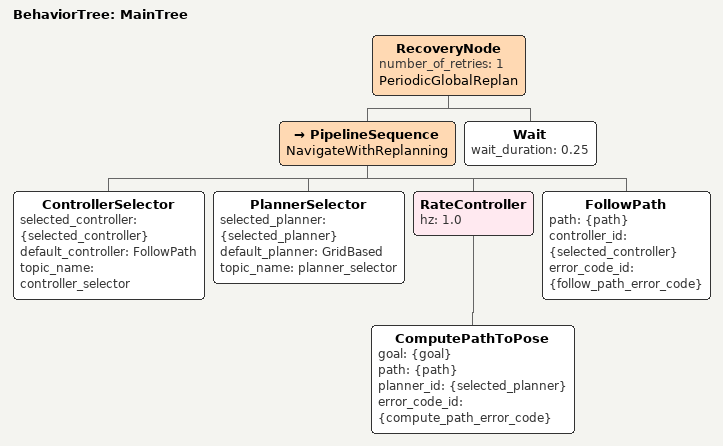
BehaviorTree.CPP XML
<root BTCPP_format="4" main_tree_to_execute="MainTree">
  <BehaviorTree ID="MainTree">
    <RecoveryNode number_of_retries="1" name="PeriodicGlobalReplan">
      <PipelineSequence name="NavigateWithReplanning">
        <ControllerSelector
          selected_controller="{selected_controller}"
          default_controller="FollowPath"
          topic_name="controller_selector"/>
        <PlannerSelector
          selected_planner="{selected_planner}"
          default_planner="GridBased"
          topic_name="planner_selector"/>
        <RateController hz="1.0">
          <ComputePathToPose
            goal="{goal}"
            path="{path}"
            planner_id="{selected_planner}"
            error_code_id="{compute_path_error_code}"/>
        </RateController>
        <FollowPath
          path="{path}"
          controller_id="{selected_controller}"
          error_code_id="{follow_path_error_code}"/>
      </PipelineSequence>
      <Wait wait_duration="0.25"/>
    </RecoveryNode>
  </BehaviorTree>
</root>
